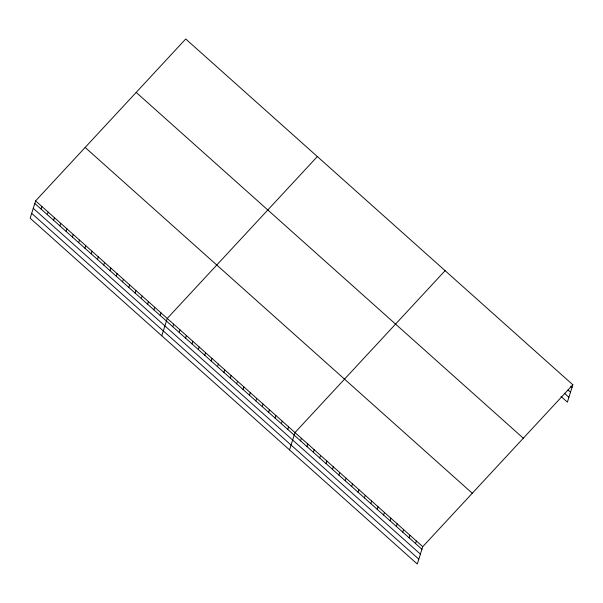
<?xml version="1.0" encoding="UTF-8"?>
<svg xmlns="http://www.w3.org/2000/svg" width="603" height="603" viewBox="0 0 603 603"><rect width="100%" height="100%" fill="white"/><g stroke="black" fill="none" stroke-linecap="round" stroke-linejoin="round"><path stroke-width="0.9" d="M35.615 200.874L30.15 218.218L417.284 564.016L422.748 546.68L572.85 384.782L185.716 38.984L35.615 200.874L422.748 546.68M41.072 209.06L41.886 206.475M47.336 214.66L48.15 212.075M53.607 220.261L54.421 217.675M59.87 225.861L60.684 223.268M66.142 231.454L66.956 228.869M72.405 237.054L73.227 234.469M78.676 242.655L79.49 240.069M84.948 248.255L85.762 245.662M91.211 253.848L92.025 251.263M97.482 259.448L98.297 256.863M103.746 265.049L104.56 262.463M110.017 270.649L110.831 268.064M116.281 276.242L117.095 273.656M122.552 281.842L123.366 279.257M128.816 287.443L129.637 284.857M135.087 293.043L135.901 290.458M141.358 298.643L142.172 296.05M147.622 304.236L148.436 301.651M153.893 309.836L154.707 307.251M160.157 315.437L160.971 312.851M161.777 335.788L167.242 318.452L317.344 156.554M172.812 326.743L173.626 324.158M179.204 332.449L180.018 329.856M185.588 338.155L186.402 335.562M191.98 343.861L192.794 341.268M198.364 349.567L199.178 346.974M204.749 355.273L205.57 352.68M211.14 360.971L211.954 358.386M217.525 366.677L218.346 364.091M223.917 372.383L224.731 369.797M230.301 378.089L231.115 375.503M236.693 383.794L237.507 381.209M243.077 389.5L243.891 386.915M249.469 395.206L250.283 392.621M255.853 400.912L256.667 398.327M262.245 406.618L263.059 404.033M268.629 412.324L269.443 409.739M275.013 418.03L275.835 415.444M281.405 423.736L282.219 421.15M287.789 429.442L288.603 426.856M289.53 449.898L294.995 432.562L445.097 270.672M300.565 440.853L301.379 438.268M306.957 446.559L307.771 443.974M313.341 452.265L314.155 449.68M319.733 457.971L320.547 455.386M326.117 463.677L326.932 461.091M332.502 469.383L333.323 466.797M338.894 475.089L339.708 472.503M345.278 480.795L346.099 478.209M351.67 486.5L352.484 483.915M358.054 492.206L358.868 489.621M364.446 497.912L365.26 495.327M370.83 503.618L371.644 501.033M377.222 509.324L378.036 506.739M383.606 515.03L384.42 512.444M389.998 520.736L390.812 518.15M396.382 526.442L397.196 523.856M402.766 532.148L403.588 529.562M409.158 537.853L409.972 535.268M415.542 543.559L416.364 540.974M572.85 384.782L567.385 402.126L560.994 396.42M570.755 386.229L572.036 387.375M567.943 389.96L570.498 392.236M564.446 393.262L568.915 397.256M136.188 92.41L523.314 438.208M85.151 147.456L472.285 493.254M34.801 203.46L421.934 549.265M33.263 208.329L420.397 554.127M31.688 213.349L418.814 559.147"/></g></svg>
